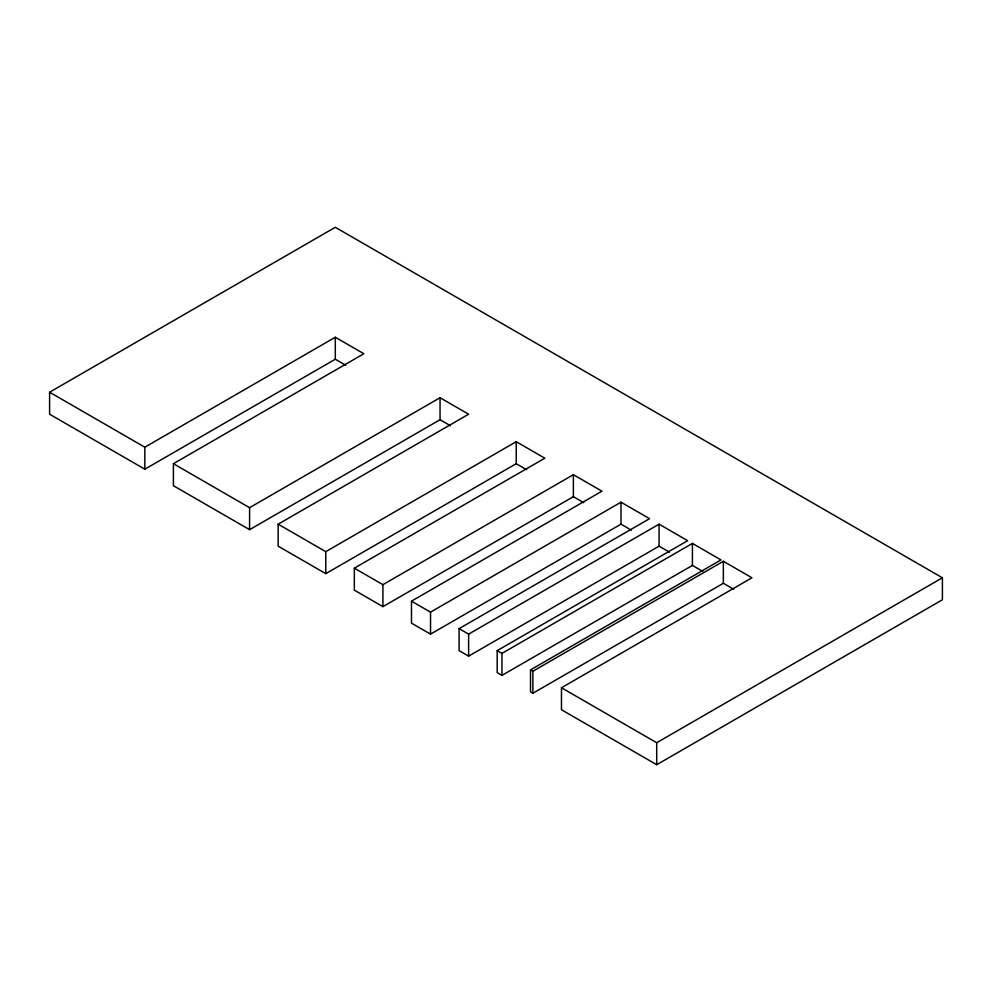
<?xml version="1.0" encoding="UTF-8"?>
<svg xmlns="http://www.w3.org/2000/svg" width="992" height="992" viewBox="0 0 992 992"><rect width="100%" height="100%" fill="white"/><g stroke="black" fill="none" stroke-linecap="round" stroke-linejoin="round"><path stroke-width="1.49" d="M345.687 365.23L335.296 359.228L144.832 469.191L49.6 414.21L49.6 392.224L335.296 227.28L942.4 577.79L942.4 599.776L656.704 764.72L561.472 709.739L561.472 687.754L751.936 577.79L723.366 561.286L532.902 671.249L530.522 669.885L530.522 691.87L532.902 693.247L723.366 583.284L733.758 589.285M49.6 392.224L144.832 447.206L335.296 337.243L363.866 353.735L173.402 463.698L173.402 485.696L249.587 529.678L440.051 419.715L450.442 425.717M173.402 463.698L249.587 507.681L440.051 397.718L468.621 414.21L278.157 524.173L278.157 546.17L325.773 573.661L516.237 463.698L526.628 469.7M278.157 524.173L325.773 551.664L516.237 441.7L544.806 458.205L354.342 568.168L354.342 590.153L382.912 606.645L573.376 496.682L583.767 502.684M354.342 568.168L382.912 584.66L573.376 474.697L601.946 491.189L411.482 601.152L411.482 623.15L430.528 634.136L620.992 524.173L631.383 530.174M411.482 601.152L430.528 612.151L620.992 502.188L649.562 518.68L459.098 628.643L459.098 650.64L468.621 656.134L659.085 546.17L669.476 552.172M459.098 628.643L468.621 634.136L659.085 524.173L687.654 540.677L497.19 650.64L497.19 672.626L501.952 675.378L692.416 565.415L702.807 571.417M497.19 650.64L501.952 653.381L692.416 543.418L720.986 559.922L530.522 669.885M561.472 687.754L656.704 742.735L942.4 577.79M723.366 561.286L723.366 583.284M692.416 543.418L692.416 565.415M659.085 524.173L659.085 546.17M656.704 742.735L656.704 764.72M620.992 502.188L620.992 524.173M573.376 474.697L573.376 496.682M532.902 671.249L532.902 693.247M516.237 441.7L516.237 463.698M501.952 653.381L501.952 675.378M468.621 634.136L468.621 656.134M440.051 397.718L440.051 419.715M430.528 612.151L430.528 634.136M382.912 584.66L382.912 606.645M335.296 337.243L335.296 359.228M325.773 551.664L325.773 573.661M249.587 507.681L249.587 529.678M144.832 447.206L144.832 469.191"/></g></svg>
